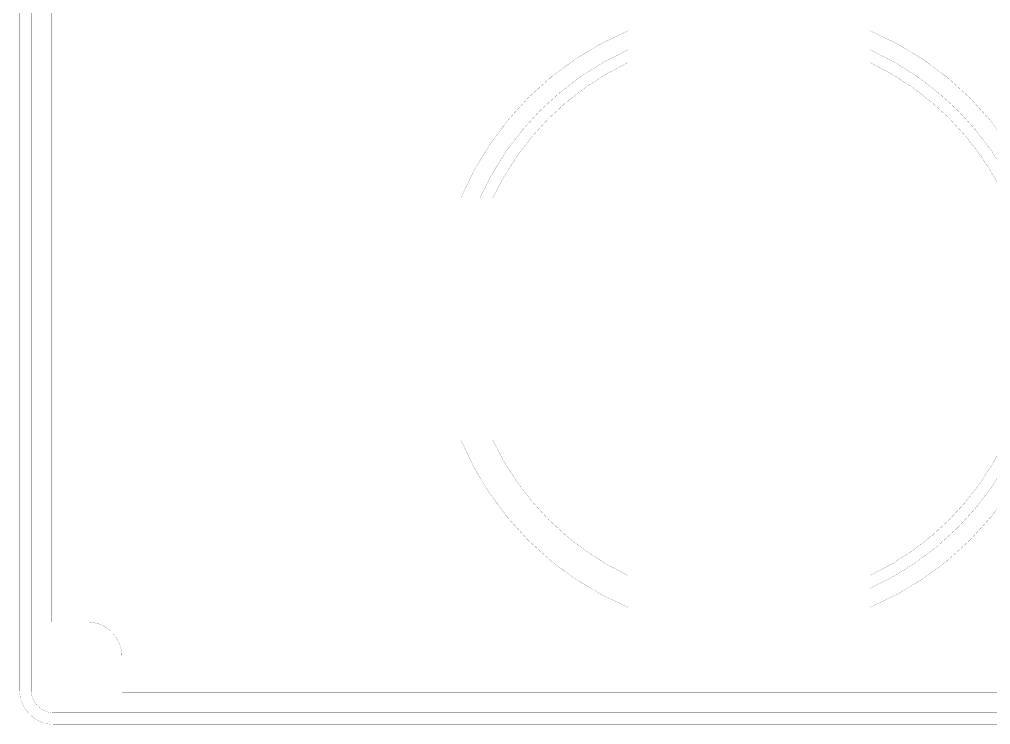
# Model space of a CAD drawing. Header units: inches. Extents: x -36 to 438, y -63 to 73.
# Drawn here: x -36.2 to 47.4, y -63.5 to -2.8 of the extents above; entities that cross this region are included whole.
import ezdxf

# ---------------------------------------------------------------- set-up
doc = ezdxf.new("R2010")
doc.units = ezdxf.units.IN
doc.layers.add('Fabrication', color=76, linetype='Continuous')

msp = doc.modelspace()

# ---------------------------------------------------------------- linework, layer by layer
at = {"layer": 'Fabrication'}
for points in [[(-36.189, -60.465, 0.0127, 0.0127, 0), (-36.189, 59.135, 0.0127, 0.0127, 0)], [(-35.189, -60.465, 0.0127, 0.0127, 0), (-35.189, 59.135, 0.0127, 0.0127, 0)], [(-33.439, -54.643, 0.0127, 0.0127, 0), (-33.439, 53.313, 0.0127, 0.0127, 0)], [(1.807, -18.17, 0.0127, 0.0127, -0.196502), (16.202, -3.775, 0.0127, 0.0127, 0)], [(16.202, -6.511, 0.0127, 0.0127, 0), (16.202, -3.775, 0.0127, 0.0127, 0)], [(37.021, -6.511, 0.0127, 0.0127, 0), (37.021, -3.775, 0.0127, 0.0127, 0)], [(37.021, -3.775, 0.0127, 0.0127, -0.196502), (51.416, -18.17, 0.0127, 0.0127, 0)], [(3.442, -18.17, 0.0127, 0.0127, -0.183594), (16.202, -5.41, 0.0127, 0.0127, 0)], [(37.021, -5.41, 0.0127, 0.0127, -0.183594), (49.78, -18.17, 0.0127, 0.0127, 0)], [(4.543, -18.17, 0.0127, 0.0127, -0.174053), (16.202, -6.511, 0.0127, 0.0127, 0)], [(37.021, -6.511, 0.0127, 0.0127, -0.174053), (48.679, -18.17, 0.0127, 0.0127, 0)], [(1.807, -18.17, 0.0127, 0.0127, 0), (4.543, -18.17, 0.0127, 0.0127, 0)], [(1.807, -38.988, 0.0127, 0.0127, 0), (4.543, -38.988, 0.0127, 0.0127, 0)], [(16.202, -53.383, 0.0127, 0.0127, -0.196502), (1.807, -38.988, 0.0127, 0.0127, 0)], [(16.202, -50.647, 0.0127, 0.0127, -0.174053), (4.543, -38.988, 0.0127, 0.0127, 0)], [(49.78, -38.988, 0.0127, 0.0127, -0.183594), (37.021, -51.748, 0.0127, 0.0127, 0)], [(48.679, -38.988, 0.0127, 0.0127, -0.174053), (37.021, -50.647, 0.0127, 0.0127, 0)], [(51.416, -38.988, 0.0127, 0.0127, -0.196502), (37.021, -53.383, 0.0127, 0.0127, 0)], [(16.202, -53.383, 0.0127, 0.0127, 0), (16.202, -50.647, 0.0127, 0.0127, 0)], [(37.021, -53.383, 0.0127, 0.0127, 0), (37.021, -50.647, 0.0127, 0.0127, 0)], [(-33.439, -54.643, 0.0127, 0.0127, 0), (-30.367, -54.643, 0.0127, 0.0127, 0)], [(-30.367, -54.643, 0.0127, 0.0127, -0.414214), (-27.367, -57.643, 0.0127, 0.0127, 0)], [(-27.367, -60.715, 0.0127, 0.0127, 0), (-27.367, -57.643, 0.0127, 0.0127, 0)], [(-33.189, -63.465, 0.0127, 0.0127, -0.414214), (-36.189, -60.465, 0.0127, 0.0127, 0)], [(-33.189, -62.465, 0.0127, 0.0127, -0.414214), (-35.189, -60.465, 0.0127, 0.0127, 0)], [(-27.367, -60.715, 0.0127, 0.0127, 0), (80.589, -60.715, 0.0127, 0.0127, 0)], [(-33.189, -62.465, 0.0127, 0.0127, 0), (86.411, -62.465, 0.0127, 0.0127, 0)], [(-33.189, -63.465, 0.0127, 0.0127, 0), (86.411, -63.465, 0.0127, 0.0127, 0)]]:
    msp.add_lwpolyline(points, format="xyseb", dxfattribs=at)
for points in [[(16.199, -3.775, 0.00635, 0.00635, 1), (16.205, -3.775, 0.00635, 0.00635, 1)], [(16.199, -3.775, 0.00635, 0.00635, 1), (16.205, -3.775, 0.00635, 0.00635, 1)], [(37.017, -3.775, 0.00635, 0.00635, 1), (37.024, -3.775, 0.00635, 0.00635, 1)], [(37.017, -3.775, 0.00635, 0.00635, 1), (37.024, -3.775, 0.00635, 0.00635, 1)], [(16.199, -5.41, 0.00635, 0.00635, 1), (16.205, -5.41, 0.00635, 0.00635, 1)], [(37.017, -5.41, 0.00635, 0.00635, 1), (37.024, -5.41, 0.00635, 0.00635, 1)], [(16.199, -6.511, 0.00635, 0.00635, 1), (16.205, -6.511, 0.00635, 0.00635, 1)], [(16.199, -6.511, 0.00635, 0.00635, 1), (16.205, -6.511, 0.00635, 0.00635, 1)], [(37.017, -6.511, 0.00635, 0.00635, 1), (37.024, -6.511, 0.00635, 0.00635, 1)], [(37.017, -6.511, 0.00635, 0.00635, 1), (37.024, -6.511, 0.00635, 0.00635, 1)], [(1.804, -18.17, 0.00635, 0.00635, 1), (1.81, -18.17, 0.00635, 0.00635, 1)], [(1.804, -18.17, 0.00635, 0.00635, 1), (1.81, -18.17, 0.00635, 0.00635, 1)], [(3.439, -18.17, 0.00635, 0.00635, 1), (3.445, -18.17, 0.00635, 0.00635, 1)], [(4.54, -18.17, 0.00635, 0.00635, 1), (4.546, -18.17, 0.00635, 0.00635, 1)], [(4.54, -18.17, 0.00635, 0.00635, 1), (4.546, -18.17, 0.00635, 0.00635, 1)], [(1.804, -38.988, 0.00635, 0.00635, 1), (1.81, -38.988, 0.00635, 0.00635, 1)], [(1.804, -38.988, 0.00635, 0.00635, 1), (1.81, -38.988, 0.00635, 0.00635, 1)], [(4.54, -38.988, 0.00635, 0.00635, 1), (4.546, -38.988, 0.00635, 0.00635, 1)], [(4.54, -38.988, 0.00635, 0.00635, 1), (4.546, -38.988, 0.00635, 0.00635, 1)], [(16.199, -50.647, 0.00635, 0.00635, 1), (16.205, -50.647, 0.00635, 0.00635, 1)], [(16.199, -50.647, 0.00635, 0.00635, 1), (16.205, -50.647, 0.00635, 0.00635, 1)], [(37.017, -50.647, 0.00635, 0.00635, 1), (37.024, -50.647, 0.00635, 0.00635, 1)], [(37.017, -50.647, 0.00635, 0.00635, 1), (37.024, -50.647, 0.00635, 0.00635, 1)], [(16.205, -51.748, 0.00635, 0.00635, 1), (16.199, -51.748, 0.00635, 0.00635, 1)], [(16.197, -51.748, 0.00317, 0.00317, 1), (16.2, -51.748, 0.00317, 0.00317, 1)], [(16.204, -51.748, 0.00317, 0.00317, 1), (16.207, -51.748, 0.00317, 0.00317, 1)], [(37.017, -51.748, 0.00635, 0.00635, 1), (37.024, -51.748, 0.00635, 0.00635, 1)], [(16.199, -53.383, 0.00635, 0.00635, 1), (16.205, -53.383, 0.00635, 0.00635, 1)], [(16.199, -53.383, 0.00635, 0.00635, 1), (16.205, -53.383, 0.00635, 0.00635, 1)], [(37.017, -53.383, 0.00635, 0.00635, 1), (37.024, -53.383, 0.00635, 0.00635, 1)], [(37.017, -53.383, 0.00635, 0.00635, 1), (37.024, -53.383, 0.00635, 0.00635, 1)], [(-33.442, -54.643, 0.00635, 0.00635, 1), (-33.435, -54.643, 0.00635, 0.00635, 1)], [(-33.442, -54.643, 0.00635, 0.00635, 1), (-33.435, -54.643, 0.00635, 0.00635, 1)], [(-30.37, -54.643, 0.00635, 0.00635, 1), (-30.364, -54.643, 0.00635, 0.00635, 1)], [(-30.37, -54.643, 0.00635, 0.00635, 1), (-30.364, -54.643, 0.00635, 0.00635, 1)], [(-27.37, -57.643, 0.00635, 0.00635, 1), (-27.364, -57.643, 0.00635, 0.00635, 1)], [(-27.37, -57.643, 0.00635, 0.00635, 1), (-27.364, -57.643, 0.00635, 0.00635, 1)], [(-36.192, -60.465, 0.00635, 0.00635, 1), (-36.185, -60.465, 0.00635, 0.00635, 1)], [(-36.192, -60.465, 0.00635, 0.00635, 1), (-36.185, -60.465, 0.00635, 0.00635, 1)], [(-35.192, -60.465, 0.00635, 0.00635, 1), (-35.185, -60.465, 0.00635, 0.00635, 1)], [(-35.192, -60.465, 0.00635, 0.00635, 1), (-35.185, -60.465, 0.00635, 0.00635, 1)], [(-27.37, -60.715, 0.00635, 0.00635, 1), (-27.364, -60.715, 0.00635, 0.00635, 1)], [(-27.37, -60.715, 0.00635, 0.00635, 1), (-27.364, -60.715, 0.00635, 0.00635, 1)], [(-33.192, -62.465, 0.00635, 0.00635, 1), (-33.185, -62.465, 0.00635, 0.00635, 1)], [(-33.192, -62.465, 0.00635, 0.00635, 1), (-33.185, -62.465, 0.00635, 0.00635, 1)], [(-33.192, -63.465, 0.00635, 0.00635, 1), (-33.185, -63.465, 0.00635, 0.00635, 1)], [(-33.192, -63.465, 0.00635, 0.00635, 1), (-33.185, -63.465, 0.00635, 0.00635, 1)]]:
    msp.add_lwpolyline(points, format="xyseb", close=True, dxfattribs=at)

doc.saveas('drawing.dxf')
